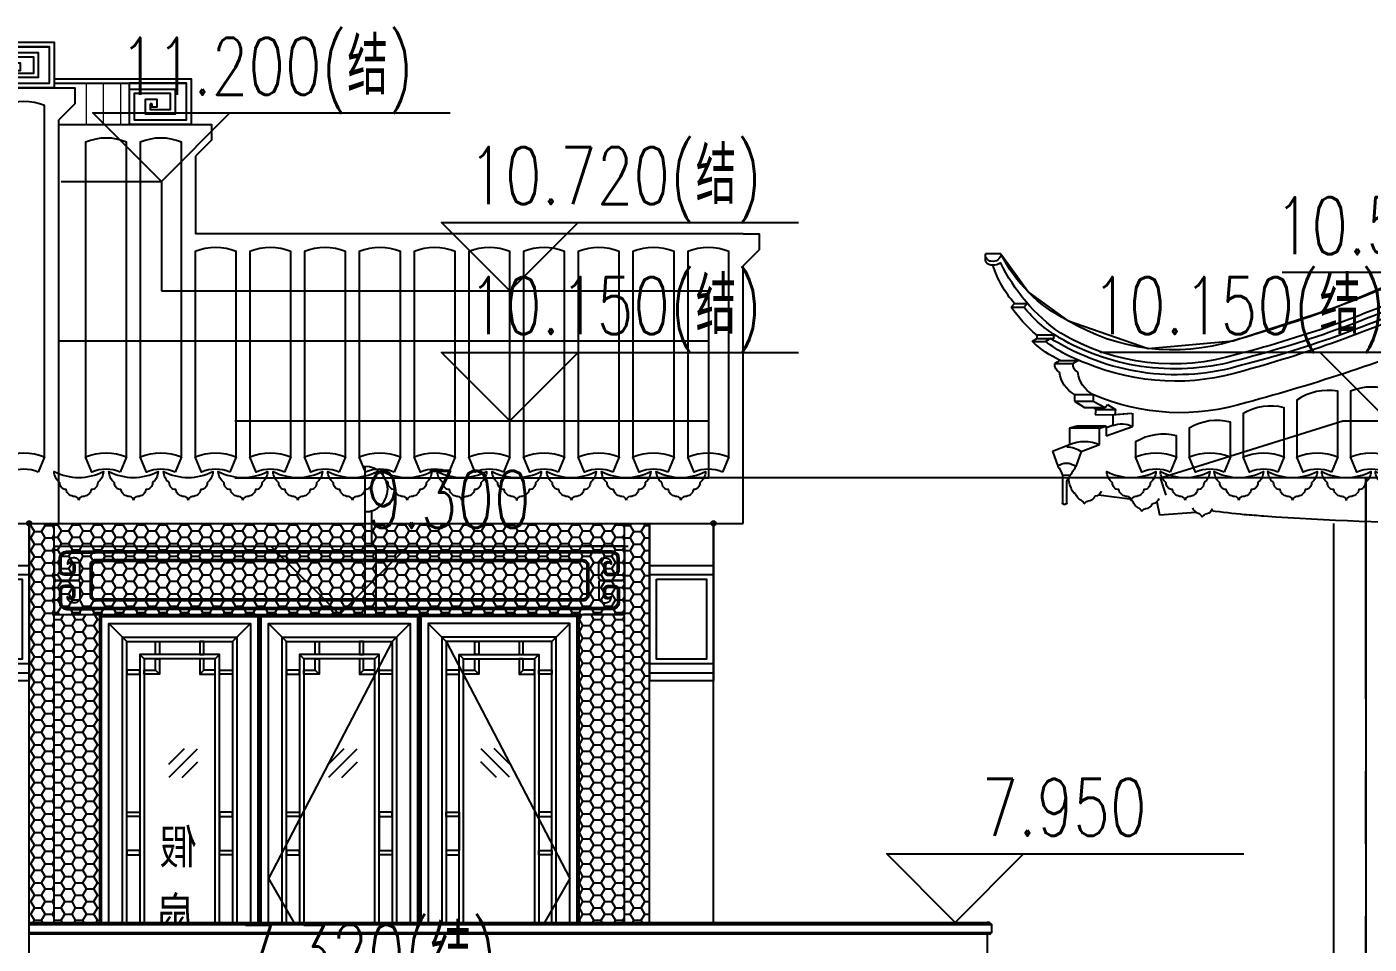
# Model space of a CAD drawing. Extents: x 296441 to 853063, y 459050 to 1117990.
# Drawn here: x 652628 to 658513, y 1061459 to 1065483 of the extents above; entities that cross this region are included whole.
import ezdxf
from ezdxf.enums import TextEntityAlignment as Align
from ezdxf.xclip import XClip

# ---------------------------------------------------------------- set-up
doc = ezdxf.new("R2010")
doc.units = 0
doc.header["$LTSCALE"] = 1000
doc.header["$XCLIPFRAME"] = 0
for name, pattern in [('14-GRID$0$CENTER2', [28.575, 19.05, -3.175, 3.175, -3.175]), ('CENTER-1', [10, 6.25, -1.25, 1.25, -1.25]), ('CENTER2', [28.575, 19.05, -3.175, 3.175, -3.175]), ('E1-ELEV-S$0$HIDDEN2', [4.7625, 3.175, -1.5875]), ('E4-ELEV-S$0$HIDDEN2', [4.7625, 3.175, -1.5875])]:
    doc.linetypes.add(name, pattern=pattern)
for name, color, linetype in [('00-景观-剖', 6, 'Continuous'), ('1.5铝板', 3, 'Continuous'), ('14-GRID$0$G-GRID', 9, '14-GRID$0$CENTER2'), ('95', 95, 'Continuous'), ('E1-ELEV-S$0$A-ANNO-DIMS', 70, 'Continuous'), ('E1-ELEV-S$0$A-ELEV-HDDN', 161, 'E1-ELEV-S$0$HIDDEN2'), ('E1-ELEV-S$0$A-ELEV-HEVY', 2, 'Continuous'), ('E1-ELEV-S$0$A-ELEV-MEDM', 4, 'Continuous'), ('E1-ELEV-S$0$A-ELEV-THIN', 144, 'Continuous'), ('E1-ELEV-S$0$A-ELEV-XTHIN', 5, 'Continuous'), ('E1-ELEV-S$0$CT-01-E$0$A-ELEV-MEDM-HEVY', 2, 'Continuous'), ('E1-ELEV-S$0$CT-01-E$0$A-ELEV-THIN', 144, 'Continuous'), ('E1-ELEV-S$0$CT-01-E$0$G-XREF', 2, 'Continuous'), ('E1-ELEV-S$0$G-XREF', 2, 'Continuous'), ('E1-ELEV-S$0$LPM540255$0$A-ELEV-MEDM', 4, 'Continuous'), ('E1-ELEV-S$0$LPM540255$0$A-ELEV-THIN', 144, 'Continuous'), ('E1-ELEV-S$0$LPM540255$0$A-ELEV-THIN-GRAY', 252, 'Continuous'), ('E1-ELEV-S$0$LPM540255$0$A-WALL', 1, 'Continuous'), ('E1-TEXT-S$0$A-ANNO-LEVL', 3, 'Continuous'), ('E1-TEXT-S$0$A-ANNO-LEVL-TEXT', 255, 'Continuous'), ('E4-ELEV-S$0$A-ELEV-HDDN', 161, 'E4-ELEV-S$0$HIDDEN2'), ('E4-ELEV-S$0$A-ELEV-HEVY', 2, 'Continuous'), ('E4-ELEV-S$0$A-ELEV-MEDM', 4, 'Continuous'), ('E4-ELEV-S$0$A-ELEV-MEDM-HEVY', 2, 'Continuous'), ('E4-ELEV-S$0$A-ELEV-THIN', 144, 'Continuous'), ('E4-TEXT-S$0$A-ANNO-LEVL', 3, 'Continuous'), ('E4-TEXT-S$0$A-ANNO-LEVL-TEXT', 255, 'Continuous'), ('G-GRID', 8, 'CENTER2'), ('G-XREF', 2, 'Continuous'), ('SL-CXJ-001', 4, 'Continuous'), ('ZT0_默认图层-----PM、LM、DY、JD', 7, 'Continuous'), ('ZT1_通用--填充---PM、LM、DY、JD', 8, 'Continuous'), ('主框线', 4, 'Continuous'), ('副框内口线', 6, 'Continuous'), ('花格栅', 6, 'Continuous'), ('铝合金花格条', 5, 'Continuous')]:
    doc.layers.add(name, color=color, linetype=linetype)
doc.layers.add('E1-ELEV-S$0$A_PL_4', color=138, linetype='Continuous', lineweight=9)
doc.layers.add('E1-ELEV-S$0$CT-01-E$0$A(750)$0$A-ANNO-NPLT', color=215, linetype='Continuous', plot=False)
doc.styles.add('-宋体', font='', dxfattribs={"width": 0.8})
doc.styles.add('E1-TEXT-S$0$GOA_01_thin_0.75', font='romans.shx', dxfattribs={"width": 0.75, "bigfont": 'hzdx.shx'})
doc.styles.add('E4-TEXT-S$0$GOA_01_thin_0.75', font='romans.shx', dxfattribs={"width": 0.75, "bigfont": 'hzdx.shx'})
doc.styles.get('-宋体').set_extended_font_data('SimSun')

# ---------------------------------------------------------------- blocks, each defined once
blk = doc.blocks.new('E4-ELEV-S$0$歇山-标准侧')
at = {"layer": 'E4-ELEV-S$0$A-ELEV-MEDM'}
for p, q in [((1989.6, 1181.6), (2057, 1181.6)), ((2057.9, 1153.9), (2057.5, 1176.4)), ((1930, 964.4), (1944.8, 948.9)), ((1834.2, 826.5), (1831.5, 810.9)), ((1831.5, 810.9), (1852.7, 798.3)), ((1729.4, 714.6), (1753.6, 700.6)), ((1666.6, 536.2), (1623.7, 507.6)), ((1666.6, 563.8), (1666.6, 536.2)), ((1498.9, 476), (1498.9, 428.9)), ((1576.4, 478.1), (1502.1, 476)), ((1585.3, 507.6), (1573.8, 499.8)), ((1573.8, 499.8), (1576.4, 478.1)), ((1623.7, 507.6), (1585.3, 507.6)), ((1498.9, 428.9), (1528.9, 419.4)), ((1528.9, 426), (1655.5, 426)), ((1528.9, 426), (1528.9, 419.4)), ((1655.5, 426), (1689.1, 417)), ((1689.1, 417), (1689.1, 346.1)), ((1764.1, 316.6), (1689.1, 346.1)), ((1764.1, 316.6), (1740.8, 250.8)), ((1701, 89.6), (1701, 183.8)), ((1720.4, 211.1), (1720.4, 89.6)), ((1562.1, 124.6), (1424.6, 107.2)), ((1306.6, 94.4), (1295.3, 36.9)), ((1306.6, 94.4), (1295.3, 36.9)), ((1715.2, 84.4), (1706.2, 84.4)), ((1295.3, 36.9), (1135.9, 49.3)), ((1295.3, 36.9), (1135.9, 49.3))]:
    blk.add_line(p, q, dxfattribs=at)
for centre, radius, start, end in [((1412.3, 1468.3), 644.5, 296.26699, 333.58344), ((2024.6, 1183.8), 35.1, 183.66213, 282.16803), ((2030.6, 1176.4), 26.9, 273.09506, 11.21802), ((2423.2, 6030.3), 5427.1, 244.53799, 254.4881), ((1570.6, 1279.9), 478.2, 318.728, 341.96202), ((2022.6, 1198.6), 66.9, 272.33927, 287.12276), ((2035.1, 1156.5), 23, 288.14517, 353.35207), ((1368.7, 1358.2), 706.8, 311.20146, 324.60925), ((1235.6, 1648.8), 888.1, 252.71994, 301.34935), ((1551.1, 1110), 433.7, 294.27797, 314.06417), ((1605.6, 677.5), 128.3, 298.90547, 353.33743), ((1716.7, 696), 37.1, 295.98373, 7.17248), ((1852.8, 168.1), 139.2, 143.55737, 162.01385), ((1630.5, 190.9), 61.3, 328.21862, 12.1987), ((1635.7, 162), 68.8, 18.45642, 41.7333), ((1581.4, 151.4), 33.1, 196.84258, 261.73758), ((1612, 136.2), 39.4, 206.34635, 264.79997), ((1612, 136.2), 39.4, 206.34635, 264.79997), ((1623.7, 137.7), 39.4, 289.61632, 348.06993), ((1649.5, 160), 33.1, 292.67871, 357.5737), ((1098.8, 79), 39.4, 201.92741, 217.26558), ((1110.6, 79.5), 39.4, 310.88327, 343.65099), ((1329.8, 118), 33.1, 196.84258, 241.88816), ((1329.8, 118), 33.1, 241.88816, 261.73758), ((1329.8, 118), 33.1, 241.88816, 261.73758), ((1360.4, 102.8), 39.4, 206.34635, 264.79997), ((1360.4, 102.8), 39.4, 206.34635, 264.79997), ((1347.6, 32.7), 32.2, 39.09372, 73.41766), ((1347.6, 32.7), 32.2, 39.09372, 73.41766), ((1401.9, 39.5), 32.2, 120.99862, 155.32257), ((1401.9, 39.5), 32.2, 120.99862, 155.32257), ((1372, 104.3), 39.4, 289.61632, 348.06993), ((1372, 104.3), 39.4, 289.61632, 348.06993), ((1397.9, 126.6), 33.1, 292.67871, 323.98908), ((1397.9, 126.6), 33.1, 292.67871, 323.98908), ((1599.3, 66), 32.2, 39.09372, 73.41766), ((1599.3, 66), 32.2, 39.09372, 73.41766), ((1622.1, 207.5), 117.8, 269.09018, 269.54549), ((1653.5, 72.9), 32.2, 120.99862, 155.32257), ((1706.2, 89.6), 5.18, 180, 270), ((1715.2, 89.6), 5.18, 270, 0), ((1098.8, 79), 39.4, 217.26558, 260.38103), ((1080.7, 10), 32.2, 34.67478, 68.99872), ((1080.7, 10), 32.2, 34.67478, 68.99872), ((1135.3, 12.7), 32.2, 116.57968, 150.90362), ((1135.3, 12.7), 32.2, 116.57968, 150.90362), ((1110.6, 79.5), 39.4, 285.19737, 310.88327), ((1110.6, 79.5), 39.4, 285.19737, 310.88327)]:
    blk.add_arc(centre, radius, start, end, dxfattribs=at)
at = {"layer": 'E4-ELEV-S$0$A-ELEV-MEDM-HEVY'}
blk.add_line((0, 0), (-500, 0), dxfattribs=at)
blk.add_line((0, 0), (-500, 0), dxfattribs=at)
for centre, radius, start, end in [((-27.1, 11903.9), 11903.9, 270.1306, 274.16152), ((-27.1, 11903.9), 11903.9, 274.16152, 274.57652), ((182.9, 7243.3), 7243.3, 275.86203, 277.01949), ((182.9, 7243.3), 7243.3, 275.86203, 277.01949)]:
    blk.add_arc(centre, radius, start, end, dxfattribs=at)
at = {"layer": 'E4-ELEV-S$0$A-ELEV-THIN'}
for p, q in [((1930, 964.4), (1873.2, 964.4)), ((1873.2, 964.4), (1889.8, 948.9)), ((1944.8, 948.9), (1889.8, 948.9)), ((1760.7, 826.5), (1757.9, 810.9)), ((1834.2, 826.5), (1760.7, 826.5)), ((1831.5, 810.9), (1757.9, 810.9)), ((1772.7, 810.9), (1794, 798.3)), ((1852.7, 798.3), (1794, 798.3)), ((1729.4, 714.6), (1649.5, 714.6)), ((1649.5, 714.6), (1673.2, 700.6)), ((1753.6, 700.6), (1673.2, 700.6)), ((1585.2, 536.2), (1532.7, 507.6)), ((1585.2, 564.8), (1585.2, 536.2)), ((1585.2, 563.8), (1666.6, 563.8)), ((1666.6, 536.2), (1585.2, 536.2)), ((1412.6, 483.9), (1412.6, 425.1)), ((1493.4, 477.8), (1415.8, 483.9)), ((1502.1, 476), (1415.8, 483.9)), ((1522, 521.8), (1487.6, 499.4)), ((1573.8, 499.8), (1487.6, 499.4)), ((1487.6, 499.4), (1490.2, 477.8)), ((1532.7, 507.6), (1522, 521.8)), ((1585.3, 507.6), (1532.7, 507.6)), ((1528.9, 383.2), (1412.6, 425.1)), ((1557.9, 417), (1528.9, 426)), ((1528.9, 419.4), (1528.9, 383.2)), ((1557.9, 417), (1689.1, 417)), ((1557.9, 345.5), (1557.9, 417)), ((1637.7, 314.6), (1557.9, 345.5)), ((1637.9, 314.7), (1661.1, 248.9)), ((1685.8, 210), (1720.4, 211.1))]:
    blk.add_line(p, q, dxfattribs=at)
for centre, radius, start, end in [((1265.2, 1495.1), 807, 304.96937, 334.20503), ((2023, 1177.7), 45.9, 227.19873, 272.85765), ((2153, 5437.1), 4846.3, 244.5611, 255.64483), ((2169.9, 5481.5), 4945.2, 244.71376, 255.53464), ((2227.8, 5625.9), 5073.7, 244.76391, 255.33059), ((2411.4, 6101.8), 5632.4, 245.22926, 254.68688), ((1454.3, 1294.2), 555.8, 300.61412, 321.59801), ((1454.3, 1294.2), 555.8, 300.61412, 321.59801), ((3025.7, 8396.8), 8145.8, 248.26406, 254.95819), ((1236.1, 1663.4), 964.3, 252.82688, 300.65003), ((1222.4, 1673.1), 1021.4, 253.63244, 300.33629), ((1225.7, 1692.4), 1015, 253.8281, 300.27133), ((1417.9, 1283.9), 614.2, 288.56994, 307.76031), ((1560.8, 1145.6), 396.2, 296.75257, 302.3415), ((1224.4, 1630.9), 1007.4, 252.645, 292.72014), ((1525.2, 677.5), 128.3, 298.90547, 353.33743), ((1636.4, 696), 37.1, 295.98373, 7.17248), ((1202.5, 1453), 967.6, 252.51035, 293.43169), ((1459.7, 337.3), 99.6, 66.80138, 118.17387), ((1624.2, 198), 161.7, 66.36672, 114.2237), ((1701.7, 228.1), 107.6, 90.19616, 126.5113), ((1702.2, 202.9), 61.6, 90.81493, 131.77654), ((1201.7, -70.2), 559.4, 29.80659, 34.78322), ((1703.2, 206.5), 58.1, 49.67975, 91.86971)]:
    blk.add_arc(centre, radius, start, end, dxfattribs=at)
blk = doc.blocks.new('E4-ELEV-S$0$gf')
at = {"layer": 'E4-ELEV-S$0$A-ELEV-HDDN'}
blk.add_lwpolyline([(-2674.7, 124.1), (-2700, 200), (-1900, 450), (-1700, 450), (-900, 800), (0, 1360)], dxfattribs=at)
at = {"layer": 'E4-ELEV-S$0$A-ELEV-HEVY', "ltscale": 0.1}
blk.add_line((0, 0), (-1409.6, 0), dxfattribs=at)
at = {"layer": 'E4-ELEV-S$0$A-ELEV-HEVY'}
blk.add_lwpolyline([(-3399.2, 1181.6), (-3277.1, 1012), (-3107.2, 890.4), (-2753.9, 767.4), (-2381.4, 800.8), (-1933.3, 946.4), (-1499.6, 1130.2), (-283.6, 1782.5), (-164.6, 1830.7), (0, 1853.7)], dxfattribs=at)
at = {"layer": 'E4-ELEV-S$0$A-ELEV-MEDM', "ltscale": 0.1}
blk.add_lwpolyline([(0, 1853.7, 0.139835), (-316.5, 1763.4), (-1499.6, 1130.2), (-1499.6, 1130.2)], format="xyb", dxfattribs=at)
at = {"layer": 'E4-ELEV-S$0$A-ELEV-THIN'}
blk.add_line((-1234.4, 777.9), (0, 777.9), dxfattribs=at)
for points in [[(0, 1782.7, 0.140418), (-280.1, 1702.5), (-1480.8, 1060.7)], [(0, 1757.7, 0.140418), (-280.1, 1677.5), (-1471.3, 1037.9)], [(0, 1732.7, 0.140418), (-280.1, 1652.5), (-1467.2, 1010.1)], [(0, 1707.7, 0.140418), (-280.1, 1627.5), (-1461.1, 987.6)], [(0, 1565.3, 0.143084), (-208.1, 1504.5), (-1540, 783)], [(-1686.4, 291.5), (-1686.4, 579.9, 0.2), (-1866.4, 579.9), (-1866.4, 291.5)], [(-1450.8, 291.5), (-1450.8, 579.9, 0.2), (-1630.8, 579.9), (-1630.8, 291.5)], [(-1215.1, 291.5), (-1215.1, 579.9, 0.2), (-1395.1, 579.9), (-1395.1, 291.5)], [(-979.5, 291.5), (-979.5, 579.9, 0.2), (-1159.5, 579.9), (-1159.5, 291.5)], [(-743.9, 291.5), (-743.9, 579.9, 0.2), (-923.9, 579.9), (-923.9, 291.5)], [(-508.2, 291.5), (-508.2, 579.9, 0.2), (-688.2, 579.9), (-688.2, 291.5)], [(-272.6, 291.5), (-272.6, 579.9, 0.2), (-452.6, 579.9), (-452.6, 291.5)], [(-36.9, 291.5), (-36.9, 579.9, 0.2), (-216.9, 579.9), (-216.9, 291.5)], [(-1922.1, 291.5), (-1922.1, 579.9, 0.195296), (-2102.1, 540.2), (-2102.1, 291.5)], [(-2157.7, 291.5), (-2157.7, 507.3, 0.197944), (-2337.7, 481.3), (-2337.7, 291.5)], [(-2393.4, 291.5), (-2393.4, 444.1, 0.197944), (-2573.4, 418.1), (-2573.4, 291.5)], [(-2629, 291.5), (-2629, 383.6, 0.197944), (-2809, 357.5), (-2809, 291.5)], [(-2656.7, 225, 0.2), (-2781.3, 225), (-2809, 291.5, -0.2), (-2629, 291.5), (-2656.7, 225)], [(-2421, 225, 0.2), (-2545.7, 225), (-2573.4, 291.5, -0.2), (-2393.4, 291.5), (-2421, 225)], [(-2185.4, 225, 0.2), (-2310, 225), (-2337.7, 291.5, -0.2), (-2157.7, 291.5), (-2185.4, 225)], [(-1949.8, 225, 0.2), (-2074.4, 225), (-2102.1, 291.5, -0.2), (-1922.1, 291.5), (-1949.8, 225)], [(-1714.1, 225, 0.2), (-1838.7, 225), (-1866.4, 291.5, -0.2), (-1686.4, 291.5), (-1714.1, 225)], [(-1478.5, 225, 0.2), (-1603.1, 225), (-1630.8, 291.5, -0.2), (-1450.8, 291.5), (-1478.5, 225)], [(-1242.8, 225, 0.2), (-1367.4, 225), (-1395.1, 291.5, -0.2), (-1215.1, 291.5), (-1242.8, 225)], [(-1007.2, 225, 0.2), (-1131.8, 225), (-1159.5, 291.5, -0.2), (-979.5, 291.5), (-1007.2, 225)], [(-771.5, 225, 0.2), (-896.2, 225), (-923.9, 291.5, -0.2), (-743.9, 291.5), (-771.5, 225)], [(-535.9, 225, 0.2), (-660.5, 225), (-688.2, 291.5, -0.2), (-508.2, 291.5), (-535.9, 225)], [(-300.3, 225, 0.2), (-424.9, 225), (-452.6, 291.5, -0.2), (-272.6, 291.5), (-300.3, 225)], [(-64.6, 225, 0.2), (-189.2, 225), (-216.9, 291.5, -0.2), (-36.9, 291.5), (-64.6, 225)], [(-2827.7, 100, 0.408684), (-2845.4, 118, -0.371092), (-2882.6, 148.2, -0.424354), (-2910.8, 178.2, -0.213335), (-2935.7, 227.6, 0.244572), (-2719.7, 227.6, -0.213335), (-2744.6, 178.2, -0.424354), (-2772.9, 148.2, -0.371092), (-2810.1, 118, 0.408684), (-2827.7, 100)], [(-2592.1, 100, 0.408684), (-2609.7, 118, -0.371092), (-2646.9, 148.2, -0.424354), (-2675.2, 178.2, -0.213335), (-2700.1, 227.6, 0.244572), (-2484.1, 227.6, -0.213335), (-2508.9, 178.2, -0.424354), (-2537.2, 148.2, -0.371092), (-2574.4, 118, 0.408684), (-2592.1, 100)], [(-2356.4, 100, 0.408684), (-2374.1, 118, -0.371092), (-2411.3, 148.2, -0.424354), (-2439.6, 178.2, -0.213335), (-2464.4, 227.6, 0.244572), (-2248.4, 227.6, -0.213335), (-2273.3, 178.2, -0.424354), (-2301.6, 148.2, -0.371092), (-2338.8, 118, 0.408684), (-2356.4, 100)], [(-2120.8, 100, 0.408684), (-2138.4, 118, -0.371092), (-2175.6, 148.2, -0.424354), (-2203.9, 178.2, -0.213335), (-2228.8, 227.6, 0.244572), (-2012.8, 227.6, -0.213335), (-2037.7, 178.2, -0.424354), (-2065.9, 148.2, -0.371092), (-2103.1, 118, 0.408684), (-2120.8, 100)], [(-1885.1, 100, 0.408684), (-1902.8, 118, -0.371092), (-1940, 148.2, -0.424354), (-1968.3, 178.2, -0.213335), (-1993.1, 227.6, 0.244572), (-1777.1, 227.6, -0.213335), (-1802, 178.2, -0.424354), (-1830.3, 148.2, -0.371092), (-1867.5, 118, 0.408684), (-1885.1, 100)], [(-1649.5, 100, 0.408684), (-1667.2, 118, -0.371092), (-1704.3, 148.2, -0.424354), (-1732.6, 178.2, -0.213335), (-1757.5, 227.6, 0.244572), (-1541.5, 227.6, -0.213335), (-1566.4, 178.2, -0.424354), (-1594.7, 148.2, -0.371092), (-1631.8, 118, 0.408684), (-1649.5, 100)], [(-1413.9, 100, 0.408684), (-1431.5, 118, -0.371092), (-1468.7, 148.2, -0.424354), (-1497, 178.2, -0.213335), (-1521.9, 227.6, 0.244572), (-1305.9, 227.6, -0.213335), (-1330.7, 178.2, -0.424354), (-1359, 148.2, -0.371092), (-1396.2, 118, 0.408684), (-1413.9, 100)], [(-1178.2, 100, 0.408684), (-1195.9, 118, -0.371092), (-1233.1, 148.2, -0.424354), (-1261.3, 178.2, -0.213335), (-1286.2, 227.6, 0.244572), (-1070.2, 227.6, -0.213335), (-1095.1, 178.2, -0.424354), (-1123.4, 148.2, -0.371092), (-1160.6, 118, 0.408684), (-1178.2, 100)], [(-942.6, 100, 0.408684), (-960.2, 118, -0.371092), (-997.4, 148.2, -0.424354), (-1025.7, 178.2, -0.213335), (-1050.6, 227.6, 0.244572), (-834.6, 227.6, -0.213335), (-859.4, 178.2, -0.424354), (-887.7, 148.2, -0.371092), (-924.9, 118, 0.408684), (-942.6, 100)], [(-706.9, 100, 0.408684), (-724.6, 118, -0.371092), (-761.8, 148.2, -0.424354), (-790.1, 178.2, -0.213335), (-814.9, 227.6, 0.244572), (-598.9, 227.6, -0.213335), (-623.8, 178.2, -0.424354), (-652.1, 148.2, -0.371092), (-689.3, 118, 0.408684), (-706.9, 100)], [(-471.3, 100, 0.408684), (-488.9, 118, -0.371092), (-526.1, 148.2, -0.424354), (-554.4, 178.2, -0.213335), (-579.3, 227.6, 0.244572), (-363.3, 227.6, -0.213335), (-388.2, 178.2, -0.424354), (-416.4, 148.2, -0.371092), (-453.6, 118, 0.408684), (-471.3, 100)], [(-235.6, 100, 0.408684), (-253.3, 118, -0.371092), (-290.5, 148.2, -0.424354), (-318.8, 178.2, -0.213335), (-343.6, 227.6, 0.244572), (-127.6, 227.6, -0.213335), (-152.5, 178.2, -0.424354), (-180.8, 148.2, -0.371092), (-218, 118, 0.408684), (-235.6, 100)], [(0, 100, 0.408684), (-17.7, 118, -0.371092), (-54.8, 148.2, -0.424354), (-83.1, 178.2, -0.213335), (-108, 227.6, 0.244572), (108, 227.6, -0.213335), (83.1, 178.2, -0.424354), (54.8, 148.2, -0.371092), (17.7, 118, 0.408684), (0, 100)]]:
    blk.add_lwpolyline(points, format="xyb", dxfattribs=at)
blk.add_lwpolyline([(0, 1446.6), (-1234.4, 777.9)], dxfattribs=at)
at = {"layer": 'E4-ELEV-S$0$A-ELEV-MEDM', "ltscale": 0.1, "xscale": -1}
blk.add_blockref('E4-ELEV-S$0$歇山-标准侧', (-1409.6, 0), dxfattribs=at)
blk = doc.blocks.new('E4-ELEV-S')
at = {"layer": '14-GRID$0$G-GRID', "color": 8, "ltscale": 0.1}
blk.add_line((0, -2500), (0, 9900), dxfattribs=at)
at = {"layer": 'E4-ELEV-S$0$A-ELEV-HEVY'}
blk.add_line((-140, 7480), (-140, 9700), dxfattribs=at)
blk.add_blockref('E4-ELEV-S$0$gf', (1800, 9700), dxfattribs=at)
blk = doc.blocks.new('E1-ELEV-S$0$CT-01-E$0$DWD')
at = {"layer": 'E1-ELEV-S$0$CT-01-E$0$A(750)$0$A-ANNO-NPLT'}
for p, q in [((-10, 0), (10, 0)), ((0, 10), (0, -10))]:
    blk.add_line(p, q, dxfattribs=at)
blk.add_circle((0, 0), 10, dxfattribs=at)
blk = doc.blocks.new('E1-ELEV-S$0$CT-01-E')
at = {"layer": 'E1-ELEV-S$0$CT-01-E$0$A-ELEV-MEDM-HEVY'}
for p, q in [((-280, 0), (0, 0)), ((-280, 0), (-280, -690)), ((0, 0), (0, -690)), ((-280, -225), (0, -225)), ((-280, -615), (0, -615)), ((-280, -690), (0, -690))]:
    blk.add_line(p, q, dxfattribs=at)
at = {"layer": 'E1-ELEV-S$0$CT-01-E$0$A-ELEV-THIN', "ltscale": 0.1}
for p, q in [((-280, -185), (0, -185)), ((-280, -655), (0, -655))]:
    blk.add_line(p, q, dxfattribs=at)
blk.add_lwpolyline([(-250, -245), (-30, -245), (-30, -595), (-250, -595)], close=True, dxfattribs=at)
at = {"layer": 'E1-ELEV-S$0$CT-01-E$0$G-XREF'}
blk.add_blockref('E1-ELEV-S$0$CT-01-E$0$DWD', (0, 0), dxfattribs=at)
blk = doc.blocks.new('E1-ELEV-S$0$vgf')
at = {"layer": 'E1-ELEV-S$0$A-ELEV-HEVY'}
blk.add_lwpolyline([(0, 0), (15, 0), (15, 5), (20, 5), (20, 40), (17, 40, 0.414214), (10, 47), (10, 50), (0, 50)], format="xyb", dxfattribs=at)
blk = doc.blocks.new('E1-ELEV-S$0$飞砖-E')
at = {"layer": 'E1-ELEV-S$0$A-ELEV-HEVY'}
blk.add_lwpolyline([(0, 0), (70, 0), (70, -70), (0, -140)], dxfattribs=at)
blk = doc.blocks.new('E1-ELEV-S$0$甘蔗脊回文头200-E')
at = {"layer": 'E1-ELEV-S$0$A-ELEV-MEDM'}
blk.add_lwpolyline([(270, 200), (0, 200), (0, 0), (270, 0), (270, 155), (70, 155), (70, 45), (200, 45), (200, 110), (150, 110), (150, 75), (170, 75), (170, 90)], dxfattribs=at)
at = {"layer": 'E1-ELEV-S$0$A-ELEV-THIN'}
for p, q in [((270, 155), (270, 180)), ((170, 90), (180, 90))]:
    blk.add_line(p, q, dxfattribs=at)
blk.add_lwpolyline([(180, 90), (180, 65), (90, 65), (90, 135), (250, 135), (250, 20), (20, 20), (20, 180), (270, 180)], dxfattribs=at)
blk = doc.blocks.new('E1-ELEV-S$0$LPM540255$0$回纹头1A-E')
at = {"layer": 'E1-ELEV-S$0$LPM540255$0$A-ELEV-MEDM'}
for p, q in [((0, 0), (120, 0)), ((0, 0), (0, -200)), ((0, -200), (120, -200))]:
    blk.add_line(p, q, dxfattribs=at)
at = {"layer": 'E1-ELEV-S$0$LPM540255$0$A-ELEV-THIN'}
for points in [[(0, -92, 0.414214), (8, -100), (67, -100), (8, -100), (67, -100, 0.414214), (75, -92), (75, -50.4, 0.414214), (59, -34.4), (55, -34.4, 0.427294), (38.5, -52.4, -0.596512), (55, -56), (55, -72, -0.414214), (47, -80), (31, -80, -0.344543), (20, -72), (20, -36, -0.414213), (36, -20), (120, -20)], [(121, -45, 0.414214), (110, -56), (110, -144, 0.414214), (121, -155, 0.414214)], [(0, -108, -0.414214), (8, -100), (67, -100), (8, -100), (67, -100, -0.414214), (75, -108), (75, -149.6, -0.414214), (59, -165.6), (55, -165.6, -0.427294), (38.5, -147.6, 0.596512), (55, -144), (55, -128, 0.414214), (47, -120), (31, -120, 0.344543), (20, -128), (20, -164, 0.414213), (36, -180), (120, -180)]]:
    blk.add_lwpolyline(points, format="xyb", dxfattribs=at)
at = {"layer": 'E1-ELEV-S$0$LPM540255$0$A-ELEV-THIN-GRAY'}
for points in [[(38.5, -51.3, -0.720193), (60, -55.4), (60, -72, -0.414214), (47, -85), (31, -85, -0.369393), (15, -72), (15, -36, -0.414213), (36, -15), (120, -15)], [(121, -40, 0.414214), (105, -56), (105, -144, 0.414214), (121, -160)], [(38.5, -148.7, 0.720193), (60, -144.6), (60, -128, 0.414214), (47, -115), (31, -115, 0.369393), (15, -128), (15, -164, 0.414213), (36, -185), (120, -185)]]:
    blk.add_lwpolyline(points, format="xyb", dxfattribs=at)
blk = doc.blocks.new('*U472')
at = {"layer": 'E1-ELEV-S$0$A-ELEV-MEDM'}
for p, q in [((3, 300), (2500, 300)), ((3, 0), (2500, 0))]:
    blk.add_line(p, q, dxfattribs=at)
at = {"layer": 'E1-ELEV-S$0$LPM540255$0$A-ELEV-THIN'}
for p, q in [((2318.5, 270), (33.6, 270)), ((2318.5, 232.5), (181.5, 232.5)), ((2318.5, 67.5), (181.5, 67.5)), ((2318.5, 30), (54, 30))]:
    blk.add_line(p, q, dxfattribs=at)
at = {"layer": 'E1-ELEV-S$0$LPM540255$0$A-ELEV-THIN-GRAY'}
for p, q in [((2318.5, 277.5), (180, 277.5)), ((2318.5, 240), (181.5, 240)), ((2318.5, 60), (181.5, 60)), ((2318.5, 22.5), (54, 22.5))]:
    blk.add_line(p, q, dxfattribs=at)
at = {"layer": 'E1-ELEV-S$0$LPM540255$0$A-WALL', "yscale": 1.500000000000582, "zscale": 1.500000000000582}
for p, xscale in [((0, 300), 1.500000000000582), ((2500, 300), -1.500000000000582)]:
    blk.add_blockref('E1-ELEV-S$0$LPM540255$0$回纹头1A-E', p, dxfattribs=dict(at, xscale=xscale))
blk = doc.blocks.new('20191016165059')
at = {"layer": '00-景观-剖', "ltscale": 0.04}
blk.add_lwpolyline([(-25, 435, -1), (-25, 635), (-25, 435)], format="xyb", dxfattribs=at)
at = {"layer": '00-景观-剖'}
blk.add_lwpolyline([(-25, 435), (-25, 285), (-55, 285), (-55, 439.6)], dxfattribs=at)
blk.add_lwpolyline([(-55, 439.6, 0.076321), (-25, 435)], format="xyb", dxfattribs=at)
blk.add_lwpolyline([(-75, -10), (-75, 280, -0.414214), (-70, 285), (-25, 285), (-25, -15), (-70, -15, -0.414214)], format="xyb", close=True, dxfattribs=at)
blk = doc.blocks.new('单层玻璃')
at = {"layer": '95'}
for p, q in [((-1.22, -0.09), (0.09, 1.22)), ((-1.18, -1.18), (1.18, 1.18)), ((-0.09, -1.22), (1.22, 0.09))]:
    blk.add_line(p, q, dxfattribs=at)
blk = doc.blocks.new('*U2012')
at = {"layer": 'ZT1_通用--填充---PM、LM、DY、JD', "ltscale": 1000}
h = blk.add_hatch(dxfattribs=at)
h.set_pattern_fill('CROSS', color=256, scale=30)
h.set_pattern_definition([(0, (98.75, -2517.25), (47.625, 47.625), [23.8125, -71.4375]), (90, (110.654, -2529.16), (-47.625, 47.625), [23.8125, -71.4375])])
h.paths.add_polyline_path([(601.3, -2012), (98.7, -2012), (98.7, -2367.3), (601.3, -2367.3)])
at = {"color": 8}
for p, q in [((98.7, -248.7, 0), (39, -189, 0)), ((601.3, -248.7), (661, -189)), ((118.8, -268.8, 0), (98.7, -248.7, 0)), ((581.2, -268.8), (601.3, -248.7)), ((118.8, -1951.9, 0), (98.7, -1972, 0)), ((581.2, -1951.9), (601.3, -1972)), ((98.7, -2012, 0), (161.8, -2075.1, 0)), ((538.2, -2075.1), (601.3, -2012)), ((161.8, -2304.2, 0), (98.7, -2367.3, 0)), ((538.2, -2304.2), (601.3, -2367.3)), ((98.7, -2367.3, 0), (39, -2427, 0)), ((601.3, -2367.3), (661, -2427))]:
    blk.add_line(p, q, dxfattribs=at)
for p, q in [((217.8, -2131.1), (191.8, -2105.1)), ((482.2, -2131.1), (508.2, -2105.1)), ((217.8, -2248.2), (191.8, -2274.2)), ((482.2, -2248.2), (508.2, -2274.2))]:
    blk.add_line(p, q)
for points in [[(661, -2427), (39, -2427), (39, -189), (661, -189)], [(98.7, -2012), (98.7, -1972), (601.3, -1972), (601.3, -2012)]]:
    blk.add_lwpolyline(points, close=True)
at = {"color": 2, "ltscale": 250}
for points in [[(581.2, -1951.9), (118.8, -1951.9), (118.8, -268.8), (581.2, -268.8)], [(581.2, -2032.1), (118.8, -2032.1), (118.8, -2347.2), (581.2, -2347.2)]]:
    blk.add_lwpolyline(points, close=True, dxfattribs=at)
at = {"layer": '1.5铝板', "ltscale": 250}
blk.add_lwpolyline([(601.3, -2012), (98.7, -2012), (98.7, -2367.3), (601.3, -2367.3)], close=True, dxfattribs=at)
at = {"layer": 'SL-CXJ-001', "ltscale": 250}
for points in [[(551.2, -2062.1), (148.8, -2062.1), (148.8, -2317.2), (551.2, -2317.2)], [(538.2, -2075.1), (161.8, -2075.1), (161.8, -2304.2), (538.2, -2304.2)], [(191.8, -2105.1), (508.2, -2105.1), (508.2, -2274.2), (191.8, -2274.2)], [(195, -2108.3), (505, -2108.3), (505, -2271), (195, -2271)], [(214.6, -2127.9), (485.4, -2127.9), (485.4, -2251.4), (214.6, -2251.4)], [(217.8, -2131.1), (482.2, -2131.1), (482.2, -2248.2), (217.8, -2248.2)]]:
    blk.add_lwpolyline(points, close=True, dxfattribs=at)
at = {"layer": '主框线'}
blk.add_lwpolyline([(692, -2442), (8, -2442), (8, -158), (692, -158)], close=True, dxfattribs=at)
at = {"layer": '副框内口线', "linetype": 'CENTER-1', "ltscale": 40}
blk.add_lwpolyline([(700, -2450), (0, -2450), (0, -150), (700, -150)], close=True, dxfattribs=at)
at = {"layer": '花格栅', "color": 6, "ltscale": 250}
blk.add_lwpolyline([(601.3, -1972), (98.7, -1972), (98.7, -248.7), (601.3, -248.7)], close=True, dxfattribs=at)
at = {"layer": '铝合金花格条'}
for p, q in [((175.8, -1035.4), (175.8, -1185.4)), ((524.2, -1035.4, 0), (524.2, -1185.4, 0))]:
    blk.add_line(p, q, dxfattribs=at)
for points in [[(243.8, -268.8), (261.8, -268.8), (261.8, -325.8), (243.8, -325.8)], [(456.2, -268.8), (438.2, -268.8), (438.2, -325.8), (456.2, -325.8)], [(175.8, -1894.9), (524.2, -1894.9), (524.2, -325.8), (175.8, -325.8)], [(193.8, -1876.9), (506.2, -1876.9), (506.2, -343.8), (193.8, -343.8)], [(118.8, -393.8), (118.8, -411.8), (175.8, -411.8), (175.8, -393.8)], [(581.2, -393.8), (581.2, -411.8), (524.2, -411.8), (524.2, -393.8)], [(175.8, -1035.4), (118.8, -1035.4), (118.8, -1017.4), (175.8, -1017.4)], [(524.2, -1035.4), (581.2, -1035.4), (581.2, -1017.4), (524.2, -1017.4)], [(175.8, -1185.4), (118.8, -1185.4), (118.8, -1203.4), (175.8, -1203.4)], [(524.2, -1185.4), (581.2, -1185.4), (581.2, -1203.4), (524.2, -1203.4)], [(118.8, -1826.9), (118.8, -1808.9), (175.8, -1808.9), (175.8, -1826.9)], [(581.2, -1826.9), (581.2, -1808.9), (524.2, -1808.9), (524.2, -1826.9)], [(243.8, -1951.9), (261.8, -1951.9), (261.8, -1894.9), (243.8, -1894.9)], [(456.2, -1951.9), (438.2, -1951.9), (438.2, -1894.9), (456.2, -1894.9)]]:
    blk.add_lwpolyline(points, close=True, dxfattribs=at)
at = {"layer": '铝合金花格条', "elevation": 0}
for points in [[(193.8, -343.8), (175.8, -325.8)], [(261.8, -411.8), (243.8, -393.8), (243.8, -343.8), (261.8, -343.8), (261.8, -411.8), (193.8, -411.8), (193.8, -393.8), (243.8, -393.8)], [(438.2, -411.8), (456.2, -393.8), (456.2, -343.8), (438.2, -343.8), (438.2, -411.8), (506.2, -411.8), (506.2, -393.8), (456.2, -393.8)], [(506.2, -343.8), (524.2, -325.8)], [(261.8, -1808.9), (243.8, -1826.9), (243.8, -1876.9), (261.8, -1876.9), (261.8, -1808.9), (193.8, -1808.9), (193.8, -1826.9), (243.8, -1826.9)], [(438.2, -1808.9), (456.2, -1826.9), (456.2, -1876.9), (438.2, -1876.9), (438.2, -1808.9), (506.2, -1808.9), (506.2, -1826.9), (456.2, -1826.9)], [(193.8, -1876.9), (175.8, -1894.9)], [(506.2, -1876.9), (524.2, -1894.9)]]:
    blk.add_lwpolyline(points, dxfattribs=at)
at = {"xscale": 52.5, "yscale": 52.5, "zscale": 52.5}
blk.add_blockref('单层玻璃', (366.2, -801.3), dxfattribs=at)
blk = doc.blocks.new('20200326162252')
at = {"color": 2, "style": '-宋体', "width": 0.8}
for s, p in [('假', (1.8, 58.3, 0)), ('扇', (14.4, -238.3, 0))]:
    blk.add_text(s, height=150, dxfattribs=at).set_placement(p, align=Align.CENTER)
blk = doc.blocks.new('20200327095318')
at = {"ltscale": 1000}
blk.add_lwpolyline([(0, 0), (2100, 0), (2100, -2300), (0, -2300)], close=True, dxfattribs=at)
for points in [[(581.2, -118.8), (39, -1158), (700, -2300)], [(818.8, -118.8), (1361, -1158), (700, -2300)]]:
    blk.add_lwpolyline(points, dxfattribs=at)
blk.add_blockref('*U2012', (0, 150), dxfattribs=at)
at = {"ltscale": 1000, "xscale": -1}
for p in [(1400, 150), (2100, 150)]:
    blk.add_blockref('*U2012', p, dxfattribs=at)
at = {"layer": 'ZT0_默认图层-----PM、LM、DY、JD', "ltscale": 1000}
blk.add_blockref('20200326162252', (1754.7, -1150.8), dxfattribs=at)
blk = doc.blocks.new('E1-ELEV-S')
at = {"layer": 'E1-ELEV-S$0$A_PL_4'}
h = blk.add_hatch(dxfattribs=at)
h.set_pattern_fill('ANSI31', color=256, scale=600, angle=45, style=0)
h.set_pattern_definition([(90, (-12960, 2180), (-75, 1e-14), [])])
h.paths.add_polyline_path([(3940, 11630), (3940, 11450), (4180, 11450), (4180, 11630)])
at = {"layer": 'ZT1_通用--填充---PM、LM、DY、JD', "ltscale": 1000}
h = blk.add_hatch(dxfattribs=at)
h.set_pattern_fill('HONEY', color=256, scale=20)
h.set_pattern_definition([(0, (625848.48, 1031950.239), (47.625, 27.4963), [31.75, -63.5]), (120, (625848.48, 1031950.239), (-47.6249943, 27.49630986), [31.75, -63.5]), (60, (625848.48, 1031950.239), (5.7e-06, 54.99260986), [-63.5, 31.75])])
h.paths.add_polyline_path([(3850, 7950), (3740, 7950), (3740, 9700), (3850, 9700)])
h = blk.add_hatch(dxfattribs=at)
h.set_pattern_fill('HONEY', color=256, scale=20)
h.set_pattern_definition([(0, (623348.48, 1033300.239), (47.625, 27.4963), [31.75, -63.5]), (120, (623348.48, 1033300.239), (-47.6249943, 27.49630986), [31.75, -63.5]), (60, (623348.48, 1033300.239), (5.7e-06, 54.99260986), [-63.5, 31.75])])
h.paths.add_polyline_path([(6350, 9700), (3850, 9700), (3850, 9300), (6350, 9300)])
h = blk.add_hatch(dxfattribs=at)
h.set_pattern_fill('HONEY', color=256, scale=20)
h.set_pattern_definition([(0, (623238.48, 1031950.239), (47.625, 27.4963), [31.75, -63.5]), (120, (623238.48, 1031950.239), (-47.6249943, 27.49630986), [31.75, -63.5]), (60, (623238.48, 1031950.239), (5.7e-06, 54.99260986), [-63.5, 31.75])])
h.paths.add_polyline_path([(6460, 7950), (6350, 7950), (6350, 9700), (6460, 9700)])
h = blk.add_hatch(dxfattribs=at)
h.set_pattern_fill('HONEY', color=256, scale=20)
h.set_pattern_definition([(0, (625648.48, 1031950.239), (47.625, 27.4963), [31.75, -63.5]), (120, (625648.48, 1031950.239), (-47.6249943, 27.49630986), [31.75, -63.5]), (60, (625648.48, 1031950.239), (5.7e-06, 54.99260986), [-63.5, 31.75])])
h.paths.add_polyline_path([(4050, 9300), (3850, 9300), (3850, 7950), (4050, 7950)])
h = blk.add_hatch(dxfattribs=at)
h.set_pattern_fill('HONEY', color=256, scale=20)
h.set_pattern_definition([(0, (623348.48, 1031950.239), (47.625, 27.4963), [31.75, -63.5]), (120, (623348.48, 1031950.239), (-47.6249943, 27.49630986), [31.75, -63.5]), (60, (623348.48, 1031950.239), (5.7e-06, 54.99260986), [-63.5, 31.75])])
h.paths.add_polyline_path([(6350, 9300), (6150, 9300), (6150, 7950), (6350, 7950)])
at = {"layer": 'E1-ELEV-S$0$A-ELEV-HDDN'}
for p, q in [((3880, 11200), (4320, 11200)), ((4320, 11200), (4320, 10720)), ((4320, 10720), (6720, 10720)), ((6720, 9900), (6720, 10720)), ((3870, 10500), (6720, 10500)), ((-120, 10150), (6720, 10150)), ((-120, 9900), (6720, 9900))]:
    blk.add_line(p, q, dxfattribs=at)
at = {"layer": 'E1-ELEV-S$0$A-ELEV-HEVY'}
for p, q in [((-270, 11610), (3940, 11610)), ((3870, 9700), (3870, 11470)), ((3870, 11450), (4540, 11450)), ((4470, 11310), (4470, 10970)), ((6870, 10970), (4470, 10970)), ((6870, 9700), (6870, 10830)), ((-270, 9700), (6870, 9700)), ((3740, 4880), (3740, 9700)), ((6460, 7950), (6460, 9700)), ((6740, 7950), (6740, 9700)), ((3740, 7950), (7950, 7950)), ((3740, 7900), (7955, 7900)), ((7940, 7900), (7940, 7570))]:
    blk.add_line(p, q, dxfattribs=at)
at = {"layer": 'E1-ELEV-S$0$A-ELEV-MEDM'}
for p, q in [((90, 11810), (3850, 11810)), ((3850, 11650), (4450, 11650)), ((3850, 7950), (3850, 9700)), ((6350, 7950), (6350, 9700)), ((4050, 9300), (4050, 7950)), ((6150, 9300), (6150, 7950))]:
    blk.add_line(p, q, dxfattribs=at)
at = {"layer": 'E1-ELEV-S$0$A-ELEV-THIN'}
for p, q in [((90, 11790), (3830, 11790)), ((3850, 11630), (4430, 11630))]:
    blk.add_line(p, q, dxfattribs=at)
for points in [[(3807.5, 9991.5), (3807.5, 11532, 0.2), (3627.5, 11532), (3627.5, 9991.5)], [(4167.5, 9991.5), (4167.5, 11372, 0.2), (3987.5, 11372), (3987.5, 9991.5)], [(4167.5, 11230), (4167.5, 11372, 0.2), (3987.5, 11372), (3987.5, 11230)], [(4407.5, 9991.5), (4407.5, 11372, 0.2), (4227.5, 11372), (4227.5, 9991.5)], [(4407.5, 11230), (4407.5, 11372, 0.2), (4227.5, 11372), (4227.5, 11230)], [(4647.5, 9991.5), (4647.5, 10892, 0.2), (4467.5, 10892), (4467.5, 9991.5)], [(4887.5, 9991.5), (4887.5, 10892, 0.2), (4707.5, 10892), (4707.5, 9991.5)], [(5127.5, 9991.5), (5127.5, 10892, 0.2), (4947.5, 10892), (4947.5, 9991.5)], [(5367.5, 9991.5), (5367.5, 10892, 0.2), (5187.5, 10892), (5187.5, 9991.5)], [(5607.5, 9991.5), (5607.5, 10892, 0.2), (5427.5, 10892), (5427.5, 9991.5)], [(5847.5, 9991.5), (5847.5, 10892, 0.2), (5667.5, 10892), (5667.5, 9991.5)], [(6087.5, 9991.5), (6087.5, 10892, 0.2), (5907.5, 10892), (5907.5, 9991.5)], [(6327.5, 9991.5), (6327.5, 10892, 0.2), (6147.5, 10892), (6147.5, 9991.5)], [(6567.5, 9991.5), (6567.5, 10892, 0.2), (6387.5, 10892), (6387.5, 9991.5)], [(6807.5, 9991.5), (6807.5, 10892, 0.2), (6627.5, 10892), (6627.5, 9991.5)], [(3779.8, 9925, 0.2), (3655.2, 9925), (3627.5, 9991.5, -0.2), (3807.5, 9991.5), (3779.8, 9925)], [(4139.8, 9925, 0.2), (4015.2, 9925), (3987.5, 9991.5, -0.2), (4167.5, 9991.5), (4139.8, 9925)], [(4379.8, 9925, 0.2), (4255.2, 9925), (4227.5, 9991.5, -0.2), (4407.5, 9991.5), (4379.8, 9925)], [(4619.8, 9925, 0.2), (4495.2, 9925), (4467.5, 9991.5, -0.2), (4647.5, 9991.5), (4619.8, 9925)], [(4859.8, 9925, 0.2), (4735.2, 9925), (4707.5, 9991.5, -0.2), (4887.5, 9991.5), (4859.8, 9925)], [(5099.8, 9925, 0.2), (4975.2, 9925), (4947.5, 9991.5, -0.2), (5127.5, 9991.5), (5099.8, 9925)], [(5339.8, 9925, 0.2), (5215.2, 9925), (5187.5, 9991.5, -0.2), (5367.5, 9991.5), (5339.8, 9925)], [(5579.8, 9925, 0.2), (5455.2, 9925), (5427.5, 9991.5, -0.2), (5607.5, 9991.5), (5579.8, 9925)], [(5819.8, 9925, 0.2), (5695.2, 9925), (5667.5, 9991.5, -0.2), (5847.5, 9991.5), (5819.8, 9925)], [(6059.8, 9925, 0.2), (5935.2, 9925), (5907.5, 9991.5, -0.2), (6087.5, 9991.5), (6059.8, 9925)], [(6299.8, 9925, 0.2), (6175.2, 9925), (6147.5, 9991.5, -0.2), (6327.5, 9991.5), (6299.8, 9925)], [(6539.8, 9925, 0.2), (6415.2, 9925), (6387.5, 9991.5, -0.2), (6567.5, 9991.5), (6539.8, 9925)], [(6779.8, 9925, 0.2), (6655.2, 9925), (6627.5, 9991.5, -0.2), (6807.5, 9991.5), (6779.8, 9925)], [(3957.5, 9800, 0.408684), (3939.8, 9818, -0.371092), (3902.7, 9848.2, -0.424354), (3874.4, 9878.2, -0.213335), (3849.5, 9927.6, 0.244572), (4065.5, 9927.6, -0.213335), (4040.6, 9878.2, -0.424354), (4012.3, 9848.2, -0.371092), (3975.2, 9818, 0.408684), (3957.5, 9800)], [(4197.5, 9800, 0.408684), (4179.8, 9818, -0.371092), (4142.7, 9848.2, -0.424354), (4114.4, 9878.2, -0.213335), (4089.5, 9927.6, 0.244572), (4305.5, 9927.6, -0.213335), (4280.6, 9878.2, -0.424354), (4252.3, 9848.2, -0.371092), (4215.2, 9818, 0.408684), (4197.5, 9800)], [(4437.5, 9800, 0.408684), (4419.8, 9818, -0.371092), (4382.7, 9848.2, -0.424354), (4354.4, 9878.2, -0.213335), (4329.5, 9927.6, 0.244572), (4545.5, 9927.6, -0.213335), (4520.6, 9878.2, -0.424354), (4492.3, 9848.2, -0.371092), (4455.2, 9818, 0.408684), (4437.5, 9800)], [(4677.5, 9800, 0.408684), (4659.8, 9818, -0.371092), (4622.7, 9848.2, -0.424354), (4594.4, 9878.2, -0.213335), (4569.5, 9927.6, 0.244572), (4785.5, 9927.6, -0.213335), (4760.6, 9878.2, -0.424354), (4732.3, 9848.2, -0.371092), (4695.2, 9818, 0.408684), (4677.5, 9800)], [(4917.5, 9800, 0.408684), (4899.8, 9818, -0.371092), (4862.7, 9848.2, -0.424354), (4834.4, 9878.2, -0.213335), (4809.5, 9927.6, 0.244572), (5025.5, 9927.6, -0.213335), (5000.6, 9878.2, -0.424354), (4972.3, 9848.2, -0.371092), (4935.2, 9818, 0.408684), (4917.5, 9800)], [(5157.5, 9800, 0.408684), (5139.8, 9818, -0.371092), (5102.7, 9848.2, -0.424354), (5074.4, 9878.2, -0.213335), (5049.5, 9927.6, 0.244572), (5265.5, 9927.6, -0.213335), (5240.6, 9878.2, -0.424354), (5212.3, 9848.2, -0.371092), (5175.2, 9818, 0.408684), (5157.5, 9800)], [(5397.5, 9800, 0.408684), (5379.8, 9818, -0.371092), (5342.7, 9848.2, -0.424354), (5314.4, 9878.2, -0.213335), (5289.5, 9927.6, 0.244572), (5505.5, 9927.6, -0.213335), (5480.6, 9878.2, -0.424354), (5452.3, 9848.2, -0.371092), (5415.2, 9818, 0.408684), (5397.5, 9800)], [(5637.5, 9800, 0.408684), (5619.8, 9818, -0.371092), (5582.7, 9848.2, -0.424354), (5554.4, 9878.2, -0.213335), (5529.5, 9927.6, 0.244572), (5745.5, 9927.6, -0.213335), (5720.6, 9878.2, -0.424354), (5692.3, 9848.2, -0.371092), (5655.2, 9818, 0.408684), (5637.5, 9800)], [(5877.5, 9800, 0.408684), (5859.8, 9818, -0.371092), (5822.7, 9848.2, -0.424354), (5794.4, 9878.2, -0.213335), (5769.5, 9927.6, 0.244572), (5985.5, 9927.6, -0.213335), (5960.6, 9878.2, -0.424354), (5932.3, 9848.2, -0.371092), (5895.2, 9818, 0.408684), (5877.5, 9800)], [(6117.5, 9800, 0.408684), (6099.8, 9818, -0.371092), (6062.7, 9848.2, -0.424354), (6034.4, 9878.2, -0.213335), (6009.5, 9927.6, 0.244572), (6225.5, 9927.6, -0.213335), (6200.6, 9878.2, -0.424354), (6172.3, 9848.2, -0.371092), (6135.2, 9818, 0.408684), (6117.5, 9800)], [(6357.5, 9800, 0.408684), (6339.8, 9818, -0.371092), (6302.7, 9848.2, -0.424354), (6274.4, 9878.2, -0.213335), (6249.5, 9927.6, 0.244572), (6465.5, 9927.6, -0.213335), (6440.6, 9878.2, -0.424354), (6412.3, 9848.2, -0.371092), (6375.2, 9818, 0.408684), (6357.5, 9800)], [(6597.5, 9800, 0.408684), (6579.8, 9818, -0.371092), (6542.7, 9848.2, -0.424354), (6514.4, 9878.2, -0.213335), (6489.5, 9927.6, 0.244572), (6705.5, 9927.6, -0.213335), (6680.6, 9878.2, -0.424354), (6652.3, 9848.2, -0.371092), (6615.2, 9818, 0.408684), (6597.5, 9800)]]:
    blk.add_lwpolyline(points, format="xyb", dxfattribs=at)
at = {"layer": 'E1-ELEV-S$0$A-ELEV-XTHIN'}
for p, q in [((3740, 7947), (7950, 7947)), ((3740, 7940), (7957, 7940)), ((3740, 7905), (7955, 7905))]:
    blk.add_line(p, q, dxfattribs=at)
at = {"ltscale": 50, "xscale": -1}
blk.add_blockref('20191016165059', (5187, 9315), dxfattribs=at)
at = {"ltscale": 1000}
ref = blk.add_blockref('20200327095318', (6150, 9300), dxfattribs=dict(at, xscale=-1))
XClip(ref).set_block_clipping_path([(0, -1350.000000387), (2120.4547939053, -0.000002811)])
at = {"layer": 'E1-ELEV-S$0$A-ANNO-DIMS', "xscale": -1}
for p in [(3850, 11610), (4450, 11450)]:
    blk.add_blockref('E1-ELEV-S$0$甘蔗脊回文头200-E', p, dxfattribs=at)
at = {"layer": 'E1-ELEV-S$0$A-ELEV-HEVY'}
for name, p in [('E1-ELEV-S$0$飞砖-E', (3870, 11610)), ('E1-ELEV-S$0$飞砖-E', (4470, 11450)), ('E1-ELEV-S$0$飞砖-E', (6870, 10970)), ('*U472', (3850, 9300)), ('E1-ELEV-S$0$vgf', (7940, 7900))]:
    blk.add_blockref(name, p, dxfattribs=at)
at = {"layer": 'E1-ELEV-S$0$G-XREF'}
for p in [(3740, 9700), (6740, 9700)]:
    blk.add_blockref('E1-ELEV-S$0$CT-01-E', p, dxfattribs=at)

msp = doc.modelspace()

# ---------------------------------------------------------------- linework, layer by layer
at = {"layer": 'E1-TEXT-S$0$A-ANNO-LEVL', "elevation": 5.4}
for points in [[(653518.5, 1065104.8), (653218.5, 1064804.8), (652918.5, 1065104.8), (654484.6, 1065104.8)], [(655046, 1064624.8), (654746, 1064324.8), (654446, 1064624.8), (656012.1, 1064624.8)], [(655046, 1064054.8), (654746, 1063754.8), (654446, 1064054.8), (656012.1, 1064054.8)], [(654298.5, 1063204.8), (653998.5, 1062904.8), (653698.5, 1063204.8), (655264.6, 1063204.8)], [(656998.5, 1061854.8), (656698.5, 1061554.8), (656398.5, 1061854.8), (657964.6, 1061854.8)]]:
    msp.add_lwpolyline(points, dxfattribs=at)
at = {"layer": 'E4-TEXT-S$0$A-ANNO-LEVL', "elevation": 5.4}
for points in [[(659098.5, 1064404.8), (659398.5, 1064104.8), (659698.5, 1064404.8), (658132.4, 1064404.8)], [(658298.5, 1064054.8), (658598.5, 1063754.8), (658898.5, 1064054.8), (657332.4, 1064054.8)]]:
    msp.add_lwpolyline(points, dxfattribs=at)
at = {"layer": 'G-GRID'}
for p, q in [((674249.9, 1063504.8, 5.4), (592333.1, 1063504.8, 5.4)), ((658498.5, 1063504.8, 0), (658498.5, 1042704.8, 5.4))]:
    msp.add_line(p, q, dxfattribs=at)

# ---------------------------------------------------------------- block references
at = {"layer": 'G-XREF'}
for name, p in [('E4-ELEV-S', (658498.5, 1053604.8, 5.4)), ('E1-ELEV-S', (648898.5, 1053604.8, 5.4))]:
    msp.add_blockref(name, p, dxfattribs=at)

# ---------------------------------------------------------------- texts
at = {"layer": 'E1-TEXT-S$0$A-ANNO-LEVL-TEXT', "style": 'E1-TEXT-S$0$GOA_01_thin_0.75', "width": 0.75}
for s, p in [('11.200(结)', (653036.9, 1065184.9, 5.4)), ('10.720(结)', (654564.4, 1064704.9, 5.4)), ('10.150(结)', (654564.4, 1064134.9, 5.4)), ('9.300', (654114.5, 1063284.9, 5.4)), ('7.950', (656814.5, 1061934.9, 5.4)), ('7.320(结)', (653562.3, 1061293.9, -23.2))]:
    msp.add_text(s, height=250, dxfattribs=at).set_placement(p)
at = {"layer": 'E4-TEXT-S$0$A-ANNO-LEVL-TEXT', "style": 'E4-TEXT-S$0$GOA_01_thin_0.75', "width": 0.75}
for s, p in [('10.500(结)', (658099.6, 1064484.9, 5.4)), ('10.150(结)', (657299.6, 1064134.9, 5.4))]:
    msp.add_text(s, height=250, dxfattribs=at).set_placement(p)

doc.saveas('drawing.dxf')
